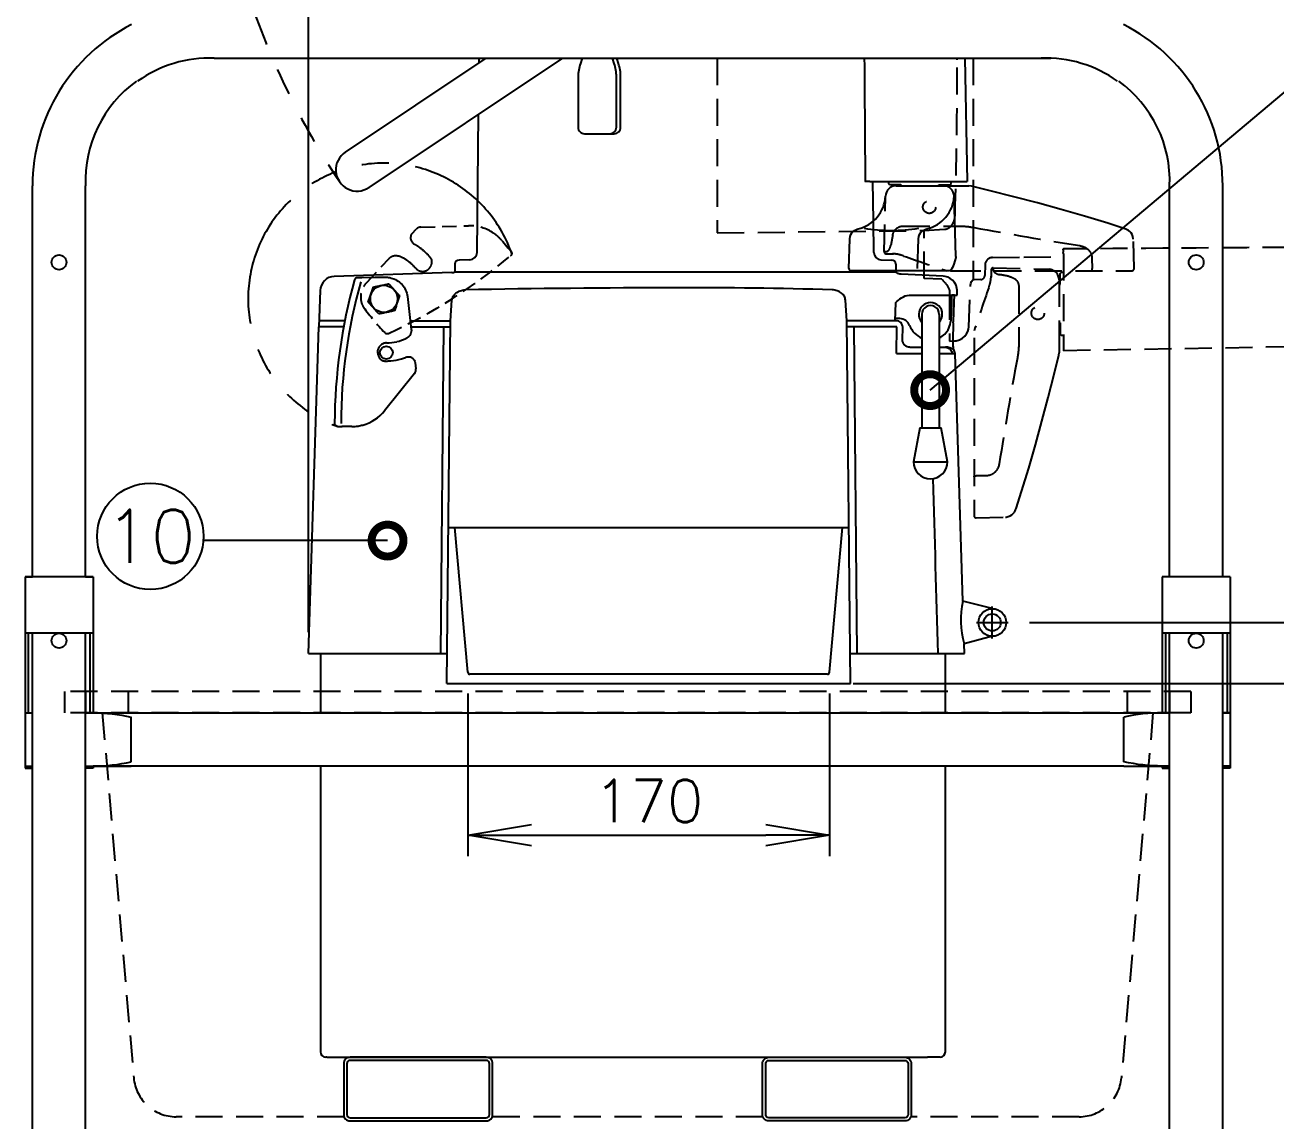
# Model space of a CAD drawing. Extents: x 230 to 4050, y 0 to 2754.
# Drawn here: x 2217 to 2805, y 794 to 1310 of the extents above; entities that cross this region are included whole.
import ezdxf
from ezdxf.enums import TextEntityAlignment as Align

# ---------------------------------------------------------------- set-up
doc = ezdxf.new("R2010")
doc.units = 0
doc.header["$LTSCALE"] = 2
for name, pattern in [('CENTER', [50.8, 31.75, -6.35, 6.35, -6.35]), ('HIDDEN', [9.525, 6.35, -3.175]), ('PHANTOM', [63.5, 31.75, -6.35, 6.35, -6.35, 6.35, -6.35])]:
    doc.linetypes.add(name, pattern=pattern)
doc.layers.get('0').update_dxf_attribs({"linetype": 'CONTINUOUS'})
doc.layers.get('DEFPOINTS').update_dxf_attribs({"linetype": 'CONTINUOUS'})
doc.layers.add('DANMEN', color=7, linetype='CONTINUOUS')
doc.layers.add('SUNPOU', color=7, linetype='CONTINUOUS')
doc.styles.get("Standard").update_dxf_attribs({"font": 'romans.shx', "bigfont": 'extfont.shx'})
doc.dimstyles.get("Standard").update_dxf_attribs({"dimscale": 10, "dimtxt": 2, "dimasz": 3, "dimexe": 1, "dimexo": 1, "dimgap": 0.6, "dimtad": 3, "dimdec": 0, "dimzin": 0, "dimdsep": 46, "dimtxsty": 'STANDARD', "dimblk1": 'OPEN', "dimblk2": 'OPEN', "dimsah": 1, "dimcen": 1.5, "dimadec": 0, "dimazin": 0, "dimtfac": 1, "dimtdec": 0, "dimtmove": 0, "dimatfit": 0, "dimldrblk": 'DOTSMALL', "dimfxl": 1, "dimtvp": 1, "dimtolj": 1, "dimtzin": 0, "dimarcsym": 0})

# ---------------------------------------------------------------- blocks, each defined once
blk = doc.blocks.new('_DotSmall')
at = {"color": 0, "linetype": 'ByBlock', "const_width": 0.5}
blk.add_lwpolyline([(-0.0625, 0, 1), (0.0625, 0, 1)], format="xyb", close=True, dxfattribs=at)
blk = doc.blocks.new('_OPEN')
at = {"color": 0, "linetype": 'ByBlock'}
for p, q in [((-1, 0.167), (0, 0)), ((0, 0), (-1, -0.167)), ((0, 0), (-1, 0))]:
    blk.add_line(p, q, dxfattribs=at)
blk = doc.blocks.new('*D9')
at = {"layer": 'DEFPOINTS', "color": 0}
for p in [(2796.16, 1710.87), (2796.16, 1588.93), (2350.35, 1014.16)]:
    blk.add_point(p, dxfattribs=at)
at = {"layer": 'SUNPOU', "color": 0, "linetype": 'ByBlock', "lineweight": -2}
for p, q in [((2350.35, 1024.16), (2350.35, 1720.87)), ((2796.16, 1598.93), (2796.16, 1720.87)), ((2380.35, 1710.87), (2766.16, 1710.87))]:
    blk.add_line(p, q, dxfattribs=at)
at = {"layer": 'SUNPOU', "color": 0, "lineweight": -2, "xscale": 30, "yscale": 30, "zscale": 30, "rotation": 180}
blk.add_blockref('_OPEN', (2350.35, 1710.87), dxfattribs=at)
at = {"layer": 'SUNPOU', "color": 0, "lineweight": -2, "xscale": 30, "yscale": 30, "zscale": 30}
blk.add_blockref('_OPEN', (2796.16, 1710.87), dxfattribs=at)
at = {"layer": 'SUNPOU', "color": 0, "insert": (2573.29, 1726.87), "char_height": 20, "attachment_point": 5}
blk.add_mtext('\\A1;446', dxfattribs=at)
blk = doc.blocks.new('*D23')
at = {"layer": 'DEFPOINTS', "color": 0}
for p in [(2425.27, 1005.26), (2595.43, 1005.26), (2595.43, 928.7)]:
    blk.add_point(p, dxfattribs=at)
at = {"layer": 'SUNPOU', "color": 0, "lineweight": -2}
for p, q in [((2425.27, 995.26), (2425.27, 918.7)), ((2595.43, 995.26), (2595.43, 918.7)), ((2455.27, 928.7), (2565.43, 928.7))]:
    blk.add_line(p, q, dxfattribs=at)
at = {"layer": 'SUNPOU', "color": 0, "lineweight": -2, "xscale": 30, "yscale": 30, "zscale": 30, "rotation": 180}
blk.add_blockref('_OPEN', (2425.27, 928.7), dxfattribs=at)
at = {"layer": 'SUNPOU', "color": 0, "lineweight": -2, "xscale": 30, "yscale": 30, "zscale": 30}
blk.add_blockref('_OPEN', (2595.43, 928.7), dxfattribs=at)
at = {"layer": 'SUNPOU', "color": 0, "insert": (2510.35, 944.7), "char_height": 20, "attachment_point": 5}
blk.add_mtext('\\A1;170', dxfattribs=at)
blk = doc.blocks.new('*D24')
at = {"layer": 'DEFPOINTS', "color": 0}
for p in [(2679.51, 1028.69), (2835.37, 399.16), (2924.81, 399.16)]:
    blk.add_point(p, dxfattribs=at)
at = {"layer": 'SUNPOU', "color": 0, "lineweight": -2}
for p, q in [((2689.51, 1028.69), (2934.81, 1028.69)), ((2924.81, 998.69), (2924.81, 429.16)), ((2845.37, 399.16), (2934.81, 399.16))]:
    blk.add_line(p, q, dxfattribs=at)
at = {"layer": 'SUNPOU', "color": 0, "lineweight": -2, "xscale": 30, "yscale": 30, "zscale": 30}
for p, rotation in [((2924.81, 1028.69), 90), ((2924.81, 399.16), 270)]:
    blk.add_blockref('_OPEN', p, dxfattribs=dict(at, rotation=rotation))
at = {"layer": 'SUNPOU', "color": 0, "insert": (2908.81, 713.92), "char_height": 20, "attachment_point": 5, "rotation": 90}
blk.add_mtext('\\A1;630', dxfattribs=at)
blk = doc.blocks.new('*D35')
at = {"layer": 'DEFPOINTS', "color": 0}
for p in [(-3286.85, 875.75), (-3056.83, 274.91), (-3008.55, 274.91)]:
    blk.add_point(p, dxfattribs=at)
at = {"layer": 'SUNPOU', "color": 0, "lineweight": -2}
for p, q in [((-3276.85, 875.75), (-2998.55, 875.75)), ((-3008.55, 845.75), (-3008.55, 304.91)), ((-3046.83, 274.91), (-2998.55, 274.91))]:
    blk.add_line(p, q, dxfattribs=at)
at = {"layer": 'SUNPOU', "color": 0, "lineweight": -2, "xscale": 30, "yscale": 30, "zscale": 30}
for p, rotation in [((-3008.55, 875.75), 90), ((-3008.55, 274.91), 270)]:
    blk.add_blockref('_OPEN', p, dxfattribs=dict(at, rotation=rotation))
at = {"layer": 'SUNPOU', "color": 0, "insert": (-3024.55, 572.41), "char_height": 20, "attachment_point": 5, "rotation": 90}
blk.add_mtext('\\A1;600', dxfattribs=at)
blk = doc.blocks.new('*D31')
at = {"layer": 'DEFPOINTS', "color": 0}
for p in [(2694.93, 1319.16), (2885.37, 399.16), (2974.81, 399.16)]:
    blk.add_point(p, dxfattribs=at)
at = {"layer": 'SUNPOU', "color": 0, "lineweight": -2}
for p, q in [((2704.93, 1319.16), (2984.81, 1319.16)), ((2974.81, 1289.16), (2974.81, 429.16)), ((2895.37, 399.16), (2984.81, 399.16))]:
    blk.add_line(p, q, dxfattribs=at)
at = {"layer": 'SUNPOU', "color": 0, "lineweight": -2, "xscale": 30, "yscale": 30, "zscale": 30}
for p, rotation in [((2974.81, 1319.16), 90), ((2974.81, 399.16), 270)]:
    blk.add_blockref('_OPEN', p, dxfattribs=dict(at, rotation=rotation))
at = {"layer": 'SUNPOU', "color": 0, "insert": (2958.81, 859.16), "char_height": 20, "attachment_point": 5, "rotation": 90}
blk.add_mtext('\\A1;920', dxfattribs=at)
blk = doc.blocks.new('A$C28ef329a')
at = {"color": 2}
for p, q in [((-3577.43, 1169.91), (-3183.83, 1169.91)), ((-3662.93, 925.91), (-3662.93, 1109.91)), ((-3637.93, 925.91), (-3637.93, 1109.91)), ((-3127.93, 925.91), (-3127.93, 1109.91)), ((-3102.93, 925.91), (-3102.93, 1109.91)), ((-3666.43, 925.91), (-3666.43, 835.91)), ((-3666.43, 925.91), (-3662.93, 925.91)), ((-3666.43, 925.91), (-3662.93, 925.91)), ((-3634.43, 925.91), (-3666.43, 925.91)), ((-3637.93, 925.91), (-3634.43, 925.91)), ((-3637.93, 925.91), (-3634.43, 925.91)), ((-3634.43, 925.91), (-3634.43, 861.91)), ((-3127.93, 925.91), (-3131.43, 925.91)), ((-3127.93, 925.91), (-3131.43, 925.91)), ((-3131.43, 925.91), (-3131.43, 861.91)), ((-3099.43, 925.91), (-3131.43, 925.91)), ((-3099.43, 925.91), (-3102.93, 925.91)), ((-3099.43, 925.91), (-3102.93, 925.91)), ((-3099.43, 925.91), (-3099.43, 836.91)), ((-3634.43, 899.41), (-3666.43, 899.41)), ((-3664.93, 899.41), (-3664.93, 861.91)), ((-3662.93, 861.91), (-3662.93, 899.41)), ((-3662.93, 836.91), (-3662.93, 899.41)), ((-3637.93, 861.91), (-3637.93, 899.41)), ((-3637.93, 836.91), (-3637.93, 899.41)), ((-3635.93, 899.41), (-3635.93, 861.91)), ((-3099.43, 899.41), (-3131.43, 899.41)), ((-3129.93, 899.41), (-3129.93, 861.91)), ((-3127.93, 861.91), (-3127.93, 899.41)), ((-3127.93, 861.91), (-3127.93, 899.41)), ((-3127.93, 836.91), (-3127.93, 899.41)), ((-3102.93, 861.91), (-3102.93, 899.41)), ((-3102.93, 861.91), (-3102.93, 899.41)), ((-3102.93, 836.91), (-3102.93, 899.41)), ((-3100.93, 899.41), (-3100.93, 861.91)), ((-3634.43, 861.91), (-3127.93, 861.91)), ((-3616.43, 838.91), (-3616.43, 859.91)), ((-3149.43, 838.91), (-3149.43, 859.91)), ((-3102.93, 861.91), (-3099.43, 861.91)), ((-3666.43, 836.91), (-3662.93, 836.91)), ((-3666.43, 836.91), (-3666.43, 835.91)), ((-3666.43, 835.91), (-3662.93, 835.91)), ((-3664.93, 836.91), (-3664.93, 835.91)), ((-3662.93, 465.03), (-3662.93, 836.91)), ((-3637.93, 465.03), (-3637.93, 836.91)), ((-3637.93, 836.91), (-3616.43, 836.91)), ((-3634.43, 835.91), (-3637.93, 835.91)), ((-3635.93, 836.91), (-3635.93, 835.91)), ((-3149.43, 836.91), (-3634.43, 836.91)), ((-3634.43, 836.91), (-3634.43, 835.91)), ((-3149.43, 836.91), (-3127.93, 836.91)), ((-3131.43, 836.91), (-3131.43, 835.91)), ((-3131.43, 835.91), (-3127.93, 835.91)), ((-3129.93, 836.91), (-3129.93, 835.91)), ((-3127.93, 465.03), (-3127.93, 836.91)), ((-3102.93, 465.03), (-3102.93, 836.91)), ((-3102.93, 836.91), (-3099.43, 836.91)), ((-3099.43, 835.91), (-3102.93, 835.91)), ((-3100.93, 836.91), (-3100.93, 835.91)), ((-3099.43, 836.91), (-3099.43, 835.91))]:
    blk.add_line(p, q, dxfattribs=at)
for points in [[(-3666.43, 861.91), (-3662.93, 861.91)], [(-3099.43, 861.91), (-3102.93, 861.91)], [(-3666.43, 836.91), (-3662.93, 836.91)], [(-3099.43, 836.91), (-3102.93, 836.91)]]:
    blk.add_lwpolyline(points, dxfattribs=at)
for points in [[(-3637.93, 861.91), (-3634.43, 861.91, -0.055385), (-3616.43, 859.91)], [(-3127.93, 861.91), (-3131.43, 861.91, 0.055385), (-3149.43, 859.91)], [(-3637.93, 836.91), (-3634.43, 836.91, 0.055385), (-3616.43, 838.91)], [(-3127.93, 836.91), (-3131.43, 836.91, -0.055385), (-3149.43, 838.91)]]:
    blk.add_lwpolyline(points, format="xyb", dxfattribs=at)
for points in [[(-3513.47, 669.91), (-3449.47, 669.91, 0.414214), (-3446.47, 672.91), (-3446.47, 696.91, 0.414214), (-3449.47, 699.91), (-3513.47, 699.91, 0.414214), (-3516.47, 696.91), (-3516.47, 672.91, 0.414214)], [(-3513.47, 671.41), (-3449.47, 671.41, 0.414214), (-3447.97, 672.91), (-3447.97, 696.91, 0.414214), (-3449.47, 698.41), (-3513.47, 698.41, 0.414214), (-3514.97, 696.91), (-3514.97, 672.91, 0.414214)], [(-3252.47, 669.91), (-3316.47, 669.91, -0.414214), (-3319.47, 672.91), (-3319.47, 696.91, -0.414214), (-3316.47, 699.91), (-3252.47, 699.91, -0.414214), (-3249.47, 696.91), (-3249.47, 672.91, -0.414214)], [(-3252.47, 671.41), (-3316.47, 671.41, -0.414214), (-3317.97, 672.91), (-3317.97, 696.91, -0.414214), (-3316.47, 698.41), (-3252.47, 698.41, -0.414214), (-3250.97, 696.91), (-3250.97, 672.91, -0.414214)]]:
    blk.add_lwpolyline(points, format="xyb", close=True, dxfattribs=at)
for centre in [(-3650.43, 1073.91), (-3115.43, 1073.91), (-3650.43, 895.91), (-3115.43, 895.91)]:
    blk.add_circle(centre, 3.5, dxfattribs=at)
for centre, radius, start, end in [((-3577.93, 1109.91), 85, 116.82185, 180), ((-3187.93, 1109.91), 85, 0, 63.17815), ((-3579.74, 1112.22), 57.74, 87.71395, 125.75699), ((-3186.13, 1112.22), 57.74, 54.24301, 92.28605), ((-3580.24, 1112.22), 57.74, 125.75699, 182.28605), ((-3185.63, 1112.22), 57.74, 357.71395, 54.24301)]:
    blk.add_arc(centre, radius, start, end, dxfattribs=at)
at = {"layer": 'DANMEN', "color": 1, "linetype": 'HIDDEN'}
for p, q in [((-3117.93, 871.91), (-3647.93, 871.91)), ((-3647.93, 871.91), (-3647.93, 861.91)), ((-3637.93, 871.91), (-3637.93, 861.91)), ((-3617.93, 871.91), (-3617.93, 861.91)), ((-3147.93, 871.91), (-3147.93, 861.91)), ((-3127.93, 871.91), (-3127.93, 861.91)), ((-3117.93, 871.91), (-3117.93, 861.91)), ((-3117.93, 861.91), (-3647.93, 861.91)), ((-3630.12, 861.91), (-3615.27, 690.19)), ((-3135.75, 861.91), (-3150.6, 690.19)), ((-3516.3, 671.91), (-3595.34, 671.91)), ((-3319.3, 671.91), (-3446.64, 671.91)), ((-3170.53, 671.91), (-3249.64, 671.91))]:
    blk.add_line(p, q, dxfattribs=at)
for centre, start, end in [((-3595.34, 691.91), 184.94251, 270), ((-3170.53, 691.91), 270, 355.05749)]:
    blk.add_arc(centre, 20, start, end, dxfattribs=at)
at = {"layer": 'SUNPOU'}
dim = blk.add_linear_dim(base=(-3008.55, 274.91), p1=(-3286.85, 875.75), p2=(-3056.83, 274.91), angle=90, text='600', dimstyle='STANDARD', override={"dimpost": '', "dimarcsym": 1}, dxfattribs=at)
dim.commit()
dim.dimension.update_dxf_attribs({"geometry": '*D35', "text_midpoint": (-3008.55, 572.41), "dimtype": 128})

msp = doc.modelspace()

# ---------------------------------------------------------------- linework, layer by layer
at = {"color": 2}
for p, q in [((2433.75, 1294.16), (2367.61, 1249.98)), ((2469.77, 1294.16), (2378.71, 1233.35)), ((2430.59, 1292.04), (2430.61, 1294.16)), ((2659.11, 1294.16), (2660.11, 1236.16)), ((2429.58, 1202.82), (2430.31, 1267.81)), ((2614.41, 1236.16), (2660.11, 1236.16)), ((2616.06, 1217.62), (2615.85, 1236.16)), ((2623.2, 1236.16), (2623.2, 1235.16)), ((2652.7, 1235.16), (2652.7, 1236.16)), ((2623.7, 1234.66), (2623.2, 1235.16)), ((2628.95, 1234.66), (2623.7, 1234.66)), ((2626.78, 1234.16), (2649.08, 1234.16)), ((2629.45, 1234.16), (2628.95, 1234.66)), ((2646.95, 1234.66), (2646.45, 1234.16)), ((2646.95, 1234.66), (2652.2, 1234.66)), ((2652.2, 1234.66), (2652.7, 1235.16)), ((2654.82, 1200.94), (2654.08, 1229.29)), ((2425.61, 1215.32), (2425.62, 1215.32)), ((2604.56, 1195.19), (2604.93, 1209.02)), ((2636.86, 1195.19), (2637.23, 1209.02)), ((2419.21, 1197.27), (2419.11, 1193.66)), ((2426.19, 1199.36), (2421.15, 1199.21)), ((2653.32, 1195.74), (2652.84, 1194.93)), ((2654.78, 1200.36), (2654.78, 1200.36)), ((2417.73, 1193.31), (2362.39, 1191.53)), ((2375.38, 1190.92), (2373.43, 1190.92)), ((2386.28, 1190.96), (2375.38, 1190.92)), ((2386.28, 1190.96), (2381.57, 1190.94)), ((2386.28, 1190.96), (2386.28, 1190.96)), ((2386.29, 1190.96), (2386.28, 1190.96)), ((2386.94, 1190.96), (2386.32, 1190.96)), ((2419.26, 1193.66), (2626.56, 1193.66)), ((2651.35, 1194.16), (2605.56, 1194.16)), ((2626.73, 1193.5), (2626.56, 1193.66)), ((2626.69, 1194.16), (2626.7, 1193.52)), ((2648.88, 1191.62), (2629.2, 1192.51)), ((2629.2, 1192.51), (2629.2, 1192.51)), ((2355.77, 1184.87), (2355.23, 1167.75)), ((2655.52, 1182.66), (2655.44, 1184.97)), ((2392.88, 1182.71), (2393.1, 1182.45)), ((2396.82, 1182.14), (2398.66, 1166.61)), ((2417.16, 1170.59), (2417.79, 1180.41)), ((2603.55, 1170.59), (2602.92, 1180.41)), ((2626.45, 1179.04), (2626.16, 1170.66)), ((2632.86, 1182.66), (2654.12, 1182.66)), ((2652.75, 1179.28), (2652.47, 1170.66)), ((2654.17, 1182.66), (2653.04, 1182.66)), ((2653.91, 1179.28), (2653.57, 1170.08)), ((2654.12, 1182.62), (2654.13, 1182.7)), ((2654.13, 1182.69), (2654.13, 1182.67)), ((2654.13, 1182.66), (2655.52, 1182.66)), ((2628.45, 1171.66), (2626.19, 1171.66)), ((2638.85, 1173.68), (2638.81, 1120.26)), ((2647.05, 1173.68), (2647.01, 1120.26)), ((2350.35, 1014.16), (2355.23, 1167.75)), ((2366.83, 1167.75), (2355.23, 1167.75)), ((2367.39, 1170.66), (2355.32, 1170.66)), ((2398.19, 1170.66), (2417.16, 1170.66)), ((2398.53, 1167.75), (2417.11, 1167.75)), ((2413.87, 1167.75), (2412.38, 1014.16)), ((2415.35, 999.99), (2417.16, 1170.59)), ((2605.35, 999.99), (2603.55, 1170.59)), ((2626.85, 1170.66), (2603.74, 1170.66)), ((2627.08, 1167.75), (2604.76, 1167.75)), ((2606.84, 1167.75), (2608.32, 1014.16)), ((2626.86, 1155.25), (2627.08, 1167.75)), ((2629.75, 1161.71), (2629.85, 1167.61)), ((2629.85, 1167.61), (2629.86, 1167.61)), ((2653.55, 1169.72), (2653.47, 1161.43)), ((2396.57, 1162.6), (2396.56, 1162.6)), ((2629.75, 1161.72), (2629.76, 1161.72)), ((2653.47, 1161.44), (2653.47, 1161.43)), ((2626.86, 1155.25), (2638.81, 1155.25)), ((2633.25, 1158.16), (2638.81, 1158.16)), ((2647.01, 1158.16), (2650.01, 1158.16)), ((2649.7, 1155.25), (2654.48, 1155.25)), ((2653.68, 1158.19), (2653.68, 1158.18)), ((2653.74, 1157.13), (2653.68, 1158.18)), ((2653.68, 1158.18), (2653.68, 1158.16)), ((2653.68, 1158.18), (2653.68, 1158.16)), ((2653.68, 1158.16), (2653.68, 1158.16)), ((2658.18, 1038.69), (2654.48, 1155.25)), ((2386.46, 1151.69), (2386.42, 1151.69)), ((2392.86, 1152.46), (2392.83, 1152.45)), ((2394.05, 1152.76), (2394.02, 1152.75)), ((2396, 1153.38), (2395.86, 1153.33)), ((2396.09, 1153.4), (2396, 1153.38)), ((2397.56, 1153.53), (2396.94, 1153.53)), ((2400.53, 1150.88), (2400.52, 1150.88)), ((2400.53, 1150.88), (2400.86, 1148.09)), ((2400.22, 1145.85), (2386.13, 1128.34)), ((2386.13, 1128.34), (2386.12, 1128.33)), ((2364.08, 1120.89), (2366.11, 1120.89)), ((2370.04, 1120.9), (2366.02, 1120.89)), ((2366.02, 1120.89), (2366.02, 1120.89)), ((2370.09, 1120.9), (2370.04, 1120.9)), ((2370.71, 1120.9), (2370.09, 1120.9)), ((2370.71, 1120.9), (2370.09, 1120.9)), ((2370.74, 1120.9), (2370.71, 1120.9)), ((2637.91, 1120.26), (2634.91, 1104.26)), ((2637.91, 1120.26), (2647.91, 1120.26)), ((2650.91, 1104.26), (2647.91, 1120.26)), ((2634.91, 1104.26), (2650.91, 1104.26)), ((2416.14, 1073.36), (2604.56, 1073.36)), ((2425.27, 1005.26), (2419.14, 1073.36)), ((2595.43, 1005.26), (2601.56, 1073.36)), ((2672.01, 1035.25), (2658.18, 1038.69)), ((2672.1, 1022.19), (2658.82, 1018.69)), ((2658.96, 1014.16), (2658.82, 1018.69)), ((2350.35, 1014.16), (2415.6, 1014.16)), ((2355.91, 1014.16), (2355.91, 986.16)), ((2605.2, 1014.16), (2658.96, 1014.16)), ((2649.91, 986.16), (2649.91, 1014.16)), ((2594.44, 1004.34), (2426.27, 1004.34)), ((2415.35, 999.99), (2605.35, 999.99)), ((2355.91, 961.16), (2355.91, 826.66)), ((2649.91, 826.66), (2649.91, 961.16)), ((2358.93, 824.16), (2358.41, 824.16)), ((2359.62, 824.16), (2641.17, 824.16)), ((2647.41, 824.16), (2641.86, 824.16))]:
    msp.add_line(p, q, dxfattribs=at)
for points in [[(2478.99, 1294.16), (2478.19, 1291.74, 0.080612), (2477.16, 1285.41), (2477.16, 1261.66, 0.414214), (2480.16, 1258.66), (2492.16, 1258.66, 0.414214), (2495.16, 1261.66), (2495.16, 1285.41, 0.080612), (2494.13, 1291.74), (2493.33, 1294.16)], [(2482.16, 1258.66), (2494.16, 1258.66, 0.414214), (2497.16, 1261.66), (2497.16, 1285.41, 0.080612), (2496.13, 1291.74), (2495.33, 1294.16)]]:
    msp.add_lwpolyline(points, format="xyb", dxfattribs=at)
for points in [[(2604.93, 1209.02), (2604.94, 1209.22), (2605.11, 1210.26), (2605.48, 1211.18), (2605.98, 1211.97), (2606.57, 1212.62), (2607.2, 1213.11), (2607.81, 1213.47), (2608.36, 1213.72), (2608.88, 1213.9)], [(2637.23, 1209.02), (2637.23, 1209.22), (2637.41, 1210.26), (2637.78, 1211.18), (2638.28, 1211.97), (2638.87, 1212.62), (2639.5, 1213.11), (2640.11, 1213.47), (2640.66, 1213.72), (2641.18, 1213.9)], [(2654.82, 1200.94), (2654.8, 1200.54), (2654.78, 1200.36)], [(2652.84, 1194.93), (2652.12, 1194.34), (2651.35, 1194.16)], [(2654.78, 1200.36), (2654.44, 1198.87), (2653.92, 1197.21), (2653.32, 1195.74)], [(2629.2, 1192.51), (2628.44, 1192.61), (2627.57, 1192.93), (2626.73, 1193.5)], [(2655.44, 1184.97), (2655.36, 1185.81), (2654.93, 1187.35), (2654.2, 1188.68), (2653.25, 1189.77), (2652.17, 1190.6), (2651.03, 1191.16), (2649.9, 1191.49), (2648.88, 1191.62)], [(2653.68, 1158.19), (2653.63, 1158.74), (2653.58, 1159.48), (2653.54, 1160.23), (2653.49, 1160.97), (2653.47, 1161.44)]]:
    msp.add_lwpolyline(points, dxfattribs=at)
for centre, radius in [((2385.76, 1180.96), 6.37), ((2386.91, 1155.66), 3), ((2672.01, 1028.69), 6.5), ((2672.01, 1028.69), 4)]:
    msp.add_circle(centre, radius, dxfattribs=at)
for centre, radius, start, end in [((2373.16, 1241.67), 10, 123.73579, 303.73579), ((2626.78, 1229.16), 5, 90, 178.5), ((2649.08, 1229.16), 5, 1.5, 90), ((2604.94, 1230.3), 16.87, 283.492, 356.55546), ((2637.24, 1230.3), 16.87, 283.492, 356.55546), ((2624.51, 1296.34), 83.18, 261.10684, 278.89316), ((2426.08, 1202.86), 3.5, 271.65788, 359.35), ((2421.21, 1197.22), 2, 91.65788, 178.5), ((2605.56, 1195.16), 1, 178.5, 270), ((2362.66, 1184.63), 6.9, 92.23764, 178), ((2613.7, 1121.74), 251.11, 164.2665, 179.85), ((2613.7, 1121.74), 248.11, 164.2665, 179.85), ((2373.43, 1189.42), 1.5, 90.01588, 164.27669), ((2386.31, 1181.1), 9.86, 89.94413, 90.195), ((2386.31, 1181.09), 9.87, 89.92392, 90.11846), ((2386.93, 1181.01), 9.95, 77.95886, 89.98302), ((2386.93, 1181.03), 9.93, 77.96763, 89.98283), ((2417.51, 1197.83), 4.52, 272.77869, 292.72933), ((2528.56, -4469.56), 5655.73, 90.0541, 91.0591), ((2532.36, -917.23), 2103.42, 88.24771, 90.24886), ((2642.95, 1173.68), 5.55, 317.59817, 222.30652), ((2642.95, 1173.68), 4.1, 359.90469, 180), ((2628.45, 1166.66), 5, 20.71471, 90), ((2626.85, 1167.66), 3, 359, 90), ((2642.95, 1172.14), 10.5, 200.71471, 246.96038), ((2642.75, 1171.27), 9.73, 314.7279, 356.38597), ((2643.57, 1170.45), 10.01, 355.84015, 357.91375), ((2387.03, 1155.99), 4.22, 98.58808, 113.61882), ((2387.02, 1156.01), 4.2, 90.2094, 98.55515), ((2386.93, 1180.85), 20.64, 270.22004, 283.8141), ((2386.93, 1180.84), 20.63, 270.22015, 283.82341), ((2386.94, 1180.78), 20.57, 283.83725, 284.04859), ((2386.94, 1180.77), 20.56, 283.84654, 284.04948), ((2386.91, 1180.87), 20.66, 284.06896, 296.30162), ((2386.93, 1180.81), 20.6, 296.31607, 297.88891), ((2642.95, 1171.15), 9.5, 295.49318, 314.41401), ((2387.04, 1155.95), 4.25, 206.13362, 206.7325), ((2387.13, 1155.55), 4.16, 201.27798, 240.92653), ((2650.5, 1152.67), 5.51, 54.03275, 95.08866), ((2774.24, 1167.39), 120.92, 184.23284, 184.36882), ((2651.48, 1155.16), 3, 1.8, 41.06647), ((2386.4, 1155.92), 4.21, 252.11059, 254.43784), ((2386.39, 1155.91), 4.2, 254.43888, 258.98535), ((2386.4, 1155.94), 4.23, 258.99173, 266.65527), ((2386.4, 1155.91), 4.2, 266.65754, 269.22154), ((2386.24, 1180.6), 28.91, 270.19544, 270.36284), ((2386.24, 1180.63), 28.94, 270.43005, 271.31578), ((2386.24, 1180.68), 28.99, 271.316, 273.12428), ((2386.23, 1180.76), 29.07, 273.13423, 283.1324), ((2386.22, 1180.77), 29.08, 283.20206, 285.56139), ((2386.21, 1180.79), 29.11, 285.61429, 289.36332), ((2396.94, 1150.55), 2.98, 104.87042, 106.52459), ((2396.94, 1150.54), 2.98, 97.77465, 104.8706), ((2396.93, 1150.57), 2.96, 96.34398, 97.76836), ((2396.93, 1150.56), 2.97, 89.83788, 96.33801), ((2397.56, 1150.53), 3, 77.11144, 89.97194), ((2396.64, 1148.86), 4.86, 52.33116, 71.00568), ((2397.55, 1150.54), 2.99, 40.36298, 46.3643), ((2397.54, 1150.53), 3.01, 32.89029, 40.36263), ((2397.54, 1150.53), 3, 28.30845, 32.88184), ((2397.87, 1147.74), 3.01, 321.20854, 6.76115), ((2370.61, 1140.8), 19.9, 285.21798, 321.21756), ((2370.61, 1140.8), 19.9, 285.23002, 321.21947), ((2370.64, 1140.75), 19.84, 270.29048, 278.69688), ((2370.64, 1140.74), 19.83, 278.70564, 285.20608), ((2642.91, 1104.26), 8, 180, 0), ((2698.2, 1029.95), 40.96, 167.68196, 195.95628), ((2426.27, 1005.34), 1, 184.99777, 270), ((2594.44, 1005.34), 1, 270, 355.00223), ((2358.41, 826.66), 2.5, 180, 270), ((2358.91, 826.16), 2, 270.31398, 282.36533), ((2359.66, 825.6), 1.44, 256.23869, 268.52812), ((2359.76, 848.3), 24.14, 269.66039, 270.00683), ((2641.15, 825.5), 1.34, 270.62035, 283.55926), ((2647.41, 826.66), 2.5, 270, 0)]:
    msp.add_arc(centre, radius, start, end, dxfattribs=at)
for points in [[(2611.79, 1294.16), (2611.93, 1274.59), (2612.06, 1255.11), (2612.19, 1236.16)], [(2400.18, 1151.95), (2400.36, 1151.62), (2400.48, 1151.25), (2400.52, 1150.88)], [(2646.59, 1014.16), (2645.77, 1042.08), (2644.95, 1068.38), (2644.14, 1096.36)], [(2641.87, 824.16), (2641.73, 824.16), (2641.59, 824.18), (2641.46, 824.22)]]:
    msp.add_open_spline(points, degree=3, dxfattribs=at)
for points, knots in [([(2612.31, 1236.15), (2612.29, 1236.13), (2612.25, 1236.1), (2612.2, 1236.14), (2612.19, 1236.16)], [0, 0, 0, 0, 0.493251, 1, 1, 1, 1]), ([(2612.7, 1236.16), (2612.63, 1236.15), (2612.5, 1236.14), (2612.36, 1236.17), (2612.31, 1236.15)], [0, 0, 0, 0, 0.54857, 1, 1, 1, 1]), ([(2614.41, 1236.16), (2614.25, 1236.12), (2613.92, 1236.14), (2613.47, 1236.17), (2613.07, 1236.15), (2612.82, 1236.17), (2612.7, 1236.16)], [0, 0, 0, 0, 0.294275, 0.562334, 0.798434, 1, 1, 1, 1]), ([(2389, 1190.74), (2390.01, 1190.53), (2391.97, 1189.78), (2394.41, 1187.81), (2396.13, 1185.19), (2396.7, 1183.17), (2396.82, 1182.14)], [0, 0, 0, 0, 0.249508, 0.499337, 0.74953, 1, 1, 1, 1]), ([(2378.41, 1179.47), (2378.62, 1180.04), (2379.04, 1181.22), (2379.65, 1182.99), (2380.25, 1184.78), (2380.64, 1185.97), (2380.82, 1186.57)], [0, 0, 0, 0, 0.244724, 0.496994, 0.75021, 1, 1, 1, 1]), ([(2380.82, 1186.57), (2381.44, 1186.67), (2382.67, 1186.91), (2384.52, 1187.28), (2386.36, 1187.65), (2387.58, 1187.92), (2388.17, 1188.06)], [0, 0, 0, 0, 0.249651, 0.502843, 0.755142, 1, 1, 1, 1]), ([(2388.17, 1188.06), (2388.59, 1187.58), (2390.23, 1185.71), (2391.87, 1183.84), (2393.1, 1182.45)], [0, 0, 0, 0, 0.252204, 1, 1, 1, 1]), ([(2417.79, 1180.41), (2417.83, 1181.02), (2418.25, 1182.3), (2419.68, 1183.81), (2421.68, 1184.84), (2423.22, 1185.15), (2424.03, 1185.21)], [0, 0, 0, 0, 0.215707, 0.452845, 0.716742, 1, 1, 1, 1]), ([(2602.92, 1180.41), (2602.88, 1181.02), (2602.46, 1182.3), (2601.03, 1183.81), (2599.02, 1184.84), (2597.48, 1185.15), (2596.68, 1185.21)], [0, 0, 0, 0, 0.215707, 0.452845, 0.716742, 1, 1, 1, 1]), ([(2383.34, 1173.86), (2382.94, 1174.32), (2381.3, 1176.19), (2379.65, 1178.06), (2378.41, 1179.47)], [0, 0, 0, 0, 0.242273, 1, 1, 1, 1]), ([(2393.1, 1182.45), (2392.92, 1181.85), (2392.53, 1180.65), (2391.93, 1178.87), (2391.32, 1177.09), (2390.9, 1175.92), (2390.69, 1175.35)], [0, 0, 0, 0, 0.249788, 0.503008, 0.755283, 1, 1, 1, 1]), ([(2626.45, 1179.04), (2627.37, 1179.9), (2629.15, 1181.64), (2631.62, 1182.66), (2632.86, 1182.66)], [0, 0, 0, 0, 0.502926, 1, 1, 1, 1]), ([(2652.66, 1182.66), (2652.7, 1182.66), (2652.72, 1182.44), (2652.74, 1182.32), (2652.75, 1182.21)], [0, 0, 0, 0, 0.27312, 1, 1, 1, 1]), ([(2652.75, 1182.21), (2652.77, 1182.03), (2652.8, 1181.06), (2652.78, 1180.08), (2652.75, 1179.28)], [0, 0, 0, 0, 0.182348, 1, 1, 1, 1]), ([(2654.12, 1182.66), (2654.1, 1182.46), (2654, 1181.33), (2653.94, 1180.21), (2653.91, 1179.28)], [0, 0, 0, 0, 0.180253, 1, 1, 1, 1]), ([(2654.13, 1182.67), (2654.13, 1182.67), (2654.13, 1182.67), (2654.13, 1182.66), (2654.12, 1182.66)], [0, 0, 0, 0, 0.698521, 1, 1, 1, 1]), ([(2654.17, 1182.67), (2654.17, 1182.66), (2654.17, 1182.66), (2654.17, 1182.66), (2654.17, 1182.66)], [0, 0, 0, 0, 0.684065, 1, 1, 1, 1]), ([(2390.69, 1175.35), (2390.09, 1175.21), (2388.88, 1174.95), (2387.04, 1174.57), (2385.19, 1174.2), (2383.96, 1173.97), (2383.34, 1173.86)], [0, 0, 0, 0, 0.244858, 0.497157, 0.750349, 1, 1, 1, 1]), ([(2398.66, 1166.61), (2398.75, 1165.83), (2398.46, 1164.16), (2397.26, 1162.97), (2396.56, 1162.6)], [0, 0, 0, 0, 0.500557, 1, 1, 1, 1]), ([(2604.76, 1167.75), (2604.49, 1167.76), (2604.1, 1167.76), (2603.71, 1167.76), (2603.58, 1167.77)], [0, 0, 0, 0, 0.2938164, 0.4350197, 0.4350197, 0.4350197, 0.4350197]), ([(2385.36, 1159.87), (2384.83, 1159.64), (2383.87, 1158.97), (2382.94, 1157.47), (2382.68, 1155.74), (2382.98, 1154.59), (2383.23, 1154.08)], [0, 0, 0, 0, 0.249512, 0.499485, 0.749767, 1, 1, 1, 1]), ([(2633.24, 1158.16), (2632.78, 1158.16), (2631.85, 1158.35), (2630.68, 1159.14), (2629.91, 1160.33), (2629.74, 1161.26), (2629.75, 1161.71)], [0, 0, 0, 0, 0.250115, 0.500165, 0.750118, 1, 1, 1, 1]), ([(2633.24, 1158.16), (2633.24, 1158.16), (2633.24, 1158.16), (2633.25, 1158.16), (2633.25, 1158.16)], [0, 0, 0, 0, 0.515487, 1, 1, 1, 1]), ([(2647.01, 1155.28), (2647.14, 1155.28), (2647.56, 1155.28), (2648.22, 1155.28), (2648.91, 1155.28), (2649.38, 1155.27), (2649.62, 1155.26), (2649.7, 1155.25)], [0.6300559, 0.6300559, 0.6300559, 0.6300559, 0.6832655, 0.8065088, 0.9021673, 0.96732, 1, 1, 1, 1]), ([(2650.01, 1158.16), (2650.4, 1158.16), (2651.17, 1158.01), (2652.16, 1157.37), (2652.83, 1156.41), (2653.01, 1155.64), (2653.02, 1155.25)], [0, 0, 0, 0, 0.249866, 0.4999, 0.749992, 1, 1, 1, 1]), ([(2364.08, 1120.89), (2363.89, 1120.89), (2363.49, 1120.97), (2362.99, 1121.3), (2362.66, 1121.8), (2362.58, 1122.2), (2362.58, 1122.4)], [0, 0, 0, 0, 0.249987, 0.499983, 0.749962, 1, 1, 1, 1])]:
    msp.add_open_spline(points, degree=3, knots=knots, dxfattribs=at)
at = {"layer": 'DANMEN', "color": 4, "linetype": 'HIDDEN'}
for p, q in [((2542.63, 1294.16), (2542.63, 1212.05)), ((2662.93, 1294.16), (2662.93, 1190.07)), ((2649.08, 1234.16), (2661.04, 1234.16)), ((2662.24, 1234.01), (2661.04, 1234.16)), ((2621.1, 1203.18), (2621.78, 1229.29)), ((2542.63, 1212.05), (2639.87, 1213.08)), ((2629.99, 1215.19), (2656.42, 1215.19)), ((2639.87, 1213.08), (2649.69, 1213.71)), ((2639.93, 1190.47), (2639.93, 1212.88)), ((2734.38, 1213.9), (2734.38, 1213.9)), ((2738.69, 1195.19), (2738.33, 1209.02)), ((2621.1, 1203.18), (2622.16, 1203.18)), ((2622.09, 1202.16), (2625.52, 1202.16)), ((2686.89, 1200.57), (2705.43, 1200.78)), ((2705.43, 1202.22), (2705.43, 1156.52)), ((2634.56, 1199.59), (2634.57, 1199.59)), ((2653.32, 1195.74), (2653.32, 1195.74)), ((2668.63, 1197), (2668.49, 1191.96)), ((2672.09, 1200.4), (2686.89, 1200.57)), ((2672.46, 1195.53), (2672.46, 1194.47)), ((2672.46, 1195.53), (2698.56, 1194.85)), ((2718.91, 1200.1), (2718.97, 1195.19)), ((2648.31, 1190.18), (2639.93, 1190.47)), ((2653.98, 1194.16), (2737.69, 1194.16)), ((2661.89, 1188.18), (2662.21, 1189.06)), ((2662.21, 1189.06), (2662.77, 1189.9)), ((2662.77, 1189.9), (2662.93, 1190.07)), ((2663.43, 1189.94), (2662.8, 1189.92)), ((2666.54, 1190.02), (2663.43, 1189.94)), ((2671.43, 1194.53), (2671.43, 1191.11)), ((2703.43, 1189.85), (2703.43, 1167.55)), ((2703.93, 1192.93), (2704.43, 1193.43)), ((2703.93, 1187.68), (2703.93, 1192.93)), ((2705.43, 1193.43), (2704.43, 1193.43)), ((2651.93, 1183.77), (2651.93, 1162.5)), ((2660.89, 1167.74), (2661.78, 1187.43)), ((2661.78, 1187.43), (2661.89, 1188.18)), ((2661.78, 1187.43), (2661.78, 1187.43)), ((2684.46, 1186.64), (2684.46, 1160.21)), ((2703.43, 1187.18), (2703.93, 1187.68)), ((2668.87, 1182.07), (2668.87, 1182.05)), ((2659.87, 1164.46), (2660.44, 1165.6)), ((2660.44, 1165.6), (2660.77, 1166.73)), ((2660.77, 1166.73), (2660.89, 1167.74)), ((2703.93, 1169.68), (2703.43, 1170.18)), ((2703.43, 1167.55), (2703.43, 1155.59)), ((2703.93, 1169.68), (2703.93, 1164.43)), ((2651.93, 1162.5), (2651.93, 1161.11)), ((2651.93, 1161.11), (2654.24, 1161.19)), ((2654.24, 1161.19), (2655.08, 1161.27)), ((2655.08, 1161.27), (2656.62, 1161.7)), ((2656.62, 1161.7), (2657.96, 1162.43)), ((2657.96, 1162.43), (2659.05, 1163.38)), ((2659.05, 1163.38), (2659.87, 1164.46)), ((2663.43, 1162.65), (2663.43, 1078.94)), ((2703.93, 1164.43), (2704.43, 1163.93)), ((2704.43, 1163.93), (2705.43, 1163.93)), ((2701.08, 1145.54), (2703.29, 1154.39)), ((2703.29, 1154.39), (2703.43, 1155.59)), ((2832.44, 1158.71), (2705.43, 1156.52)), ((2698.28, 1134.54), (2701.08, 1145.54)), ((2695.36, 1123.43), (2698.28, 1134.54)), ((2692.31, 1112.3), (2695.36, 1123.43)), ((2689.12, 1101.24), (2692.31, 1112.3)), ((2685.79, 1090.32), (2689.12, 1101.24)), ((2669.38, 1097.72), (2664.46, 1097.66)), ((2683.18, 1082.25), (2685.79, 1090.32)), ((2664.46, 1077.94), (2678.29, 1078.3)), ((2678.29, 1078.3), (2678.49, 1078.31)), ((2678.49, 1078.31), (2679.53, 1078.49)), ((2679.53, 1078.49), (2680.46, 1078.85)), ((2680.46, 1078.85), (2681.25, 1079.35)), ((2681.25, 1079.35), (2681.89, 1079.94)), ((2681.89, 1079.94), (2682.39, 1080.57)), ((2682.39, 1080.57), (2682.74, 1081.18)), ((2682.74, 1081.18), (2682.99, 1081.73)), ((2682.99, 1081.73), (2683.17, 1082.25)), ((2683.17, 1082.25), (2683.18, 1082.25))]:
    msp.add_line(p, q, dxfattribs=at)
at = {"layer": 'DANMEN', "color": 4, "linetype": 'HIDDEN', "ltscale": 0.53}
for p, q in [((2399.11, 1211.7), (2401.02, 1213.75)), ((2403.14, 1214.71), (2425.61, 1215.32)), ((2399.02, 1207.72), (2399.42, 1207.25)), ((2399.11, 1211.7), (2399.11, 1211.69)), ((2400.06, 1206.68), (2400.14, 1206.63)), ((2400.14, 1206.63), (2400.26, 1206.55)), ((2441.24, 1208.41), (2441.26, 1208.38)), ((2441.26, 1208.38), (2441.66, 1207.92)), ((2441.26, 1208.38), (2441.66, 1207.92)), ((2441.66, 1207.92), (2441.69, 1207.88)), ((2441.69, 1207.88), (2444.31, 1204.82)), ((2392.74, 1201.09), (2392.75, 1201.08)), ((2401.87, 1205.54), (2401.9, 1205.52)), ((2402.87, 1204.83), (2402.9, 1204.81)), ((2445.56, 1203.34), (2444.25, 1204.89)), ((2444.31, 1204.82), (2444.31, 1204.82)), ((2377.69, 1188.62), (2388.33, 1200.08)), ((2407.61, 1200.45), (2407.63, 1200.42))]:
    msp.add_line(p, q, dxfattribs=at)
at = {"layer": 'DANMEN', "color": 1, "linetype": 'CENTER'}
for p, q in [((2672.01, 1021.19), (2672.01, 1036.19)), ((2664.51, 1028.69), (2679.51, 1028.69))]:
    msp.add_line(p, q, dxfattribs=at)
at = {"layer": 'DANMEN', "color": 4, "linetype": 'HIDDEN'}
for points in [[(2734.38, 1213.9), (2726.31, 1216.51), (2715.39, 1219.85), (2704.33, 1223.03), (2693.2, 1226.08), (2682.09, 1229.01), (2671.08, 1231.81), (2662.24, 1234.01)], [(2738.33, 1209.02), (2738.32, 1209.22), (2738.14, 1210.26), (2737.78, 1211.18), (2737.28, 1211.97), (2736.69, 1212.62), (2736.06, 1213.11), (2735.45, 1213.47), (2734.9, 1213.72), (2734.38, 1213.9)]]:
    msp.add_lwpolyline(points, dxfattribs=at)
for centre in [(2642.37, 1224.16), (2693.43, 1174.26)]:
    msp.add_circle(centre, 3, dxfattribs=at)
at = {"layer": 'DANMEN', "color": 4, "linetype": 'PHANTOM'}
for centre, radius, start, end in [((2639.41, 1170.27), 508.62, 358.21191, 88.18769), ((2667.45, 1438.2), 363.88, 152.22975, 213.73579), ((2385.76, 1180.96), 63.86, 19.58725, 250.15984)]:
    msp.add_arc(centre, radius, start, end, dxfattribs=at)
at = {"layer": 'DANMEN', "color": 4, "linetype": 'HIDDEN'}
for centre, radius, start, end in [((552.04, 1284.27), 2103.42, 358.24771, 0.24886), ((-3000.28, 1288.06), 5655.73, 0.0541, 0.06177), ((2629.9, 1210.69), 4.51, 131.58866, 133.93633), ((3057.1, 3359.43), 2180.72, 259.59915, 260.92784), ((2930.83, 1149.05), 311.85, 168.58993, 169.44916), ((2622.09, 1203.16), 1, 178.5, 270), ((2624.99, 1190.64), 11.52, 87.48707, 89.97846), ((2623.64, 1183.23), 19.08, 69.59409, 69.7234), ((3014.29, 2292.89), 1157.34, 250.62263, 251.68865), ((2672.13, 1196.9), 3.5, 90.65, 178.34212), ((2672.43, 1194.53), 1, 88.5, 180), ((2698.43, 1189.85), 5, 0, 88.5), ((2737.69, 1195.16), 1, 270, 1.5), ((2653.98, 1214.68), 20.52, 264.16156, 270.00228), ((2666.49, 1192.02), 2, 271.5, 358.34212), ((2659.91, 1191.64), 11.52, 357.48707, 359.97846), ((2618.32, 885.8), 311.85, 78.58993, 79.44916), ((2679.96, 1186.73), 4.51, 41.58866, 43.93633), ((3762.17, 802.34), 1157.34, 160.62263, 161.68865), ((2652.51, 1192.99), 19.08, 339.59409, 339.7234), ((4828.7, 759.53), 2180.72, 169.59915, 170.92784), ((2664.43, 1078.94), 1, 180, 271.5)]:
    msp.add_arc(centre, radius, start, end, dxfattribs=at)
at = {"layer": 'DANMEN', "color": 4, "linetype": 'HIDDEN', "ltscale": 0.53}
for centre, radius, start, end in [((2403.22, 1211.71), 3.01, 91.56893, 137.12153), ((2426.16, 1195.43), 19.9, 55.57836, 91.57794), ((2401.3, 1209.65), 2.99, 170.72336, 176.72468), ((2401.3, 1209.65), 2.99, 176.73506, 183.4877), ((2401.29, 1209.65), 2.98, 183.4888, 190.27929), ((2401.32, 1209.64), 3.01, 163.25068, 170.72301), ((2401.3, 1209.65), 2.99, 190.28866, 196.583), ((2401.28, 1209.64), 2.98, 196.586, 203.86383), ((2401.31, 1209.64), 3, 158.66884, 163.24223), ((2401.29, 1209.65), 2.98, 203.87091, 206.98975), ((2401.28, 1209.65), 2.97, 206.47295, 207.45937), ((2401.29, 1209.65), 2.98, 206.98953, 209.90419), ((2401.3, 1209.66), 3, 207.47183, 220.33232), ((2401.29, 1209.64), 2.98, 209.9156, 220.34881), ((2401.68, 1209.17), 2.97, 220.19826, 226.69839), ((2401.68, 1209.16), 2.96, 226.70436, 228.12874), ((2401.69, 1209.18), 2.98, 228.13504, 235.23099), ((2401.69, 1209.17), 2.98, 235.23081, 236.88498), ((2385.59, 1181.42), 29.11, 55.97468, 59.7237), ((2426.2, 1195.49), 19.83, 49.06603, 55.56647), ((2426.19, 1195.48), 19.84, 40.65086, 49.05727), ((2283.27, 1393), 251.11, 294.62688, 310.21039), ((2385.11, 1181.95), 20.6, 66.67646, 68.2493), ((2385.08, 1181.9), 20.66, 54.42934, 66.662), ((2385.6, 1181.44), 29.08, 53.56245, 55.92178), ((2385.6, 1181.45), 29.07, 43.49462, 53.49278), ((2385.65, 1181.5), 28.99, 41.67639, 43.48466), ((2385.69, 1181.54), 28.94, 40.79044, 41.67617), ((2385.13, 1181.98), 20.57, 54.19763, 54.40898), ((2385.14, 1181.99), 20.56, 54.20692, 54.40986), ((2385.08, 1181.92), 20.64, 40.58042, 54.17449), ((2385.09, 1181.93), 20.63, 40.58054, 54.1838), ((2403.95, 1198.08), 4.2, 220.56979, 228.91553), ((2403.96, 1198.1), 4.22, 228.94847, 243.97921), ((2385.72, 1181.56), 28.91, 40.55582, 40.72322), ((2404.43, 1197.67), 4.2, 37.01793, 39.58193), ((2404.41, 1197.65), 4.23, 29.35212, 37.01565), ((2403.98, 1198.13), 4.25, 336.494, 337.09288), ((2404.23, 1198.46), 4.16, 331.63837, 11.28691), ((2404.43, 1197.67), 4.2, 24.79927, 29.34574), ((2404.42, 1197.66), 4.21, 22.47098, 24.79823), ((2459.55, 1236.16), 102.16, 215.31853, 224.0633), ((2387.29, 1166.09), 1.5, 220.37626, 294.63708)]:
    msp.add_arc(centre, radius, start, end, dxfattribs=at)
at = {"layer": 'DANMEN', "color": 4, "linetype": 'HIDDEN'}
for points, knots in [([(2649.69, 1213.71), (2650.3, 1213.75), (2651.57, 1214.17), (2653.08, 1215.6), (2654.12, 1217.6), (2654.42, 1219.15), (2654.48, 1219.95)], [0, 0, 0, 0, 0.215707, 0.452845, 0.716742, 1, 1, 1, 1]), ([(2625.14, 1210.74), (2625.2, 1211.05), (2625.51, 1212.22), (2626.13, 1213.32), (2626.77, 1213.94)], [0, 0, 0, 0, 0.266592, 1, 1, 1, 1]), ([(2626.9, 1214.06), (2627.32, 1214.43), (2628.3, 1215.01), (2629.43, 1215.19), (2629.99, 1215.19)], [0, 0, 0, 0, 0.493482, 1, 1, 1, 1]), ([(2656.42, 1215.19), (2657, 1215.19), (2659.34, 1215.13), (2661.67, 1214.86), (2663.4, 1214.54)], [0, 0, 0, 0, 0.248395, 1, 1, 1, 1]), ([(2622.16, 1203.18), (2622.62, 1203.18), (2623.69, 1204.19), (2624.1, 1205.36), (2624.25, 1206.15)], [0, 0, 0, 0, 0.3647, 1, 1, 1, 1]), ([(2630.25, 1201.13), (2629.82, 1201.29), (2628.28, 1201.8), (2626.66, 1202.1), (2625.5, 1202.15)], [0, 0, 0, 0, 0.284648, 1, 1, 1, 1]), ([(2705.42, 1204.32), (2705.41, 1204.34), (2705.37, 1204.38), (2705.41, 1204.42), (2705.43, 1204.43)], [0, 0, 0, 0, 0.493251, 1, 1, 1, 1]), ([(2705.43, 1202.22), (2705.39, 1202.38), (2705.42, 1202.71), (2705.44, 1203.16), (2705.43, 1203.56), (2705.44, 1203.81), (2705.43, 1203.93)], [0, 0, 0, 0, 0.294275, 0.562334, 0.798434, 1, 1, 1, 1]), ([(2705.43, 1203.93), (2705.42, 1204), (2705.42, 1204.13), (2705.44, 1204.27), (2705.42, 1204.32)], [0, 0, 0, 0, 0.54857, 1, 1, 1, 1]), ([(2713.25, 1205.99), (2714.66, 1205.77), (2716.79, 1204.77), (2718.54, 1202.36), (2718.9, 1200.86), (2718.91, 1200.1)], [0, 0, 0, 0, 0.489833, 0.742304, 1, 1, 1, 1]), ([(2719.34, 1194.16), (2719.2, 1194.16), (2718.98, 1194.6), (2718.96, 1194.94), (2718.97, 1195.19)], [0, 0, 0, 0, 0.35534, 1, 1, 1, 1]), ([(2648.31, 1190.18), (2649.17, 1189.26), (2650.91, 1187.48), (2651.93, 1185.01), (2651.93, 1183.77)], [0, 0, 0, 0, 0.502926, 1, 1, 1, 1]), ([(2670.4, 1186.38), (2670.56, 1186.81), (2671.07, 1188.35), (2671.37, 1189.97), (2671.42, 1191.13)], [0, 0, 0, 0, 0.284648, 1, 1, 1, 1]), ([(2672.46, 1194.47), (2672.46, 1194.01), (2673.46, 1192.94), (2674.64, 1192.52), (2675.42, 1192.38)], [0, 0, 0, 0, 0.3647, 1, 1, 1, 1]), ([(2680.01, 1191.49), (2680.33, 1191.42), (2681.49, 1191.12), (2682.6, 1190.5), (2683.21, 1189.86)], [0, 0, 0, 0, 0.266592, 1, 1, 1, 1]), ([(2683.34, 1189.72), (2683.7, 1189.31), (2684.29, 1188.33), (2684.46, 1187.2), (2684.46, 1186.64)], [0, 0, 0, 0, 0.493482, 1, 1, 1, 1]), ([(2684.46, 1160.21), (2684.46, 1159.63), (2684.41, 1157.29), (2684.13, 1154.95), (2683.82, 1153.22)], [0, 0, 0, 0, 0.248395, 1, 1, 1, 1]), ([(2675.26, 1103.38), (2675.04, 1101.97), (2674.04, 1099.84), (2671.64, 1098.09), (2670.13, 1097.73), (2669.38, 1097.72)], [0, 0, 0, 0, 0.489833, 0.742304, 1, 1, 1, 1]), ([(2663.43, 1097.29), (2663.43, 1097.42), (2663.88, 1097.65), (2664.22, 1097.66), (2664.46, 1097.66)], [0, 0, 0, 0, 0.35534, 1, 1, 1, 1])]:
    msp.add_open_spline(points, degree=3, knots=knots, dxfattribs=at)
at = {"layer": 'DANMEN', "color": 4, "linetype": 'HIDDEN', "ltscale": 0.53}
msp.add_open_spline([(2398.51, 1210.74), (2398.65, 1211.09), (2398.86, 1211.41), (2399.11, 1211.69)], degree=3, dxfattribs=at)
for points, knots in [([(2388.33, 1200.08), (2388.87, 1200.66), (2390.33, 1201.51), (2392.02, 1201.37), (2392.75, 1201.08)], [0, 0, 0, 0, 0.500557, 1, 1, 1, 1]), ([(2445.56, 1203.34), (2445.69, 1203.2), (2445.89, 1202.84), (2445.95, 1202.25), (2445.79, 1201.67), (2445.54, 1201.35), (2445.39, 1201.23)], [0, 0, 0, 0, 0.249987, 0.499983, 0.749962, 1, 1, 1, 1]), ([(2402.09, 1194.31), (2402.6, 1194.06), (2403.74, 1193.76), (2405.47, 1194.03), (2406.97, 1194.95), (2407.65, 1195.92), (2407.87, 1196.44)], [0, 0, 0, 0, 0.249512, 0.499485, 0.749767, 1, 1, 1, 1]), ([(2376.2, 1177.1), (2375.71, 1178), (2375.01, 1179.98), (2374.93, 1183.12), (2375.81, 1186.13), (2376.99, 1187.87), (2377.69, 1188.62)], [0, 0, 0, 0, 0.249508, 0.499337, 0.74953, 1, 1, 1, 1])]:
    msp.add_open_spline(points, degree=3, knots=knots, dxfattribs=at)
at = {"layer": 'DANMEN', "color": 4, "linetype": 'HIDDEN'}
msp.add_open_spline([(2830.93, 1205.32), (2789.6, 1205.02), (2746.27, 1204.72), (2705.43, 1204.43)], degree=3, dxfattribs=at)
at = {"layer": 'DEFPOINTS', "color": 5}
for p, q in [((2616.23, 1202.82), (2616.06, 1217.62)), ((2619.63, 1199.36), (2624.66, 1199.21)), ((2626.61, 1197.27), (2626.69, 1194.16))]:
    msp.add_line(p, q, dxfattribs=at)
for centre, radius, start, end in [((2619.73, 1202.86), 3.5, 180.65, 268.34212), ((2624.61, 1197.22), 2, 1.5, 88.34212)]:
    msp.add_arc(centre, radius, start, end, dxfattribs=at)
at = {"layer": 'SUNPOU'}
msp.add_circle((2275.87, 1069.23), 25, dxfattribs=at)

# ---------------------------------------------------------------- block references
at = {"color": 4, "linetype": 'HIDDEN'}
msp.add_blockref('A$C28ef329a', (5883.36, 124.25), dxfattribs=at)

# ---------------------------------------------------------------- texts
at = {"layer": 'SUNPOU'}
msp.add_text('10', height=25, dxfattribs=at).set_placement((2275.87, 1069.23), align=Align.MIDDLE)

# ---------------------------------------------------------------- dimensions: what is measured, and where the dimension line sits
dim = msp.add_linear_dim(base=(2796.16, 1710.87), p1=(2350.35, 1014.16), p2=(2796.16, 1588.93), dimstyle='STANDARD', override={"dimarcsym": 1}, dxfattribs=at)
dim.commit()
dim.dimension.update_dxf_attribs({"geometry": '*D9', "text_midpoint": (2573.29, 1710.87), "dimtype": 160})
for base, p1, p2, picture, middle in [((2974.81, 399.16), (2694.93, 1319.16), (2885.37, 399.16), '*D31', (2958.81, 859.16)), ((2924.81, 399.16), (2679.51, 1028.69), (2835.37, 399.16), '*D24', (2908.81, 713.92))]:
    dim = msp.add_linear_dim(base=base, p1=p1, p2=p2, angle=90, dimstyle='STANDARD', dxfattribs=at)
    dim.commit()
    dim.dimension.update_dxf_attribs({"geometry": picture, "text_midpoint": middle})
dim = msp.add_linear_dim(base=(2595.43, 928.7), p1=(2425.27, 1005.26), p2=(2595.43, 1005.26), dimstyle='STANDARD', dxfattribs=at)
dim.commit()
dim.dimension.update_dxf_attribs({"geometry": '*D23', "text_midpoint": (2510.35, 944.7)})

# ---------------------------------------------------------------- leaders
for points in [[(2642.75, 1138.02), (2952.3, 1398.33)], [(2387.5, 1067.23), (2300.87, 1067.23)]]:
    msp.add_leader(points, dimstyle='STANDARD', dxfattribs=at)

doc.saveas('drawing.dxf')
